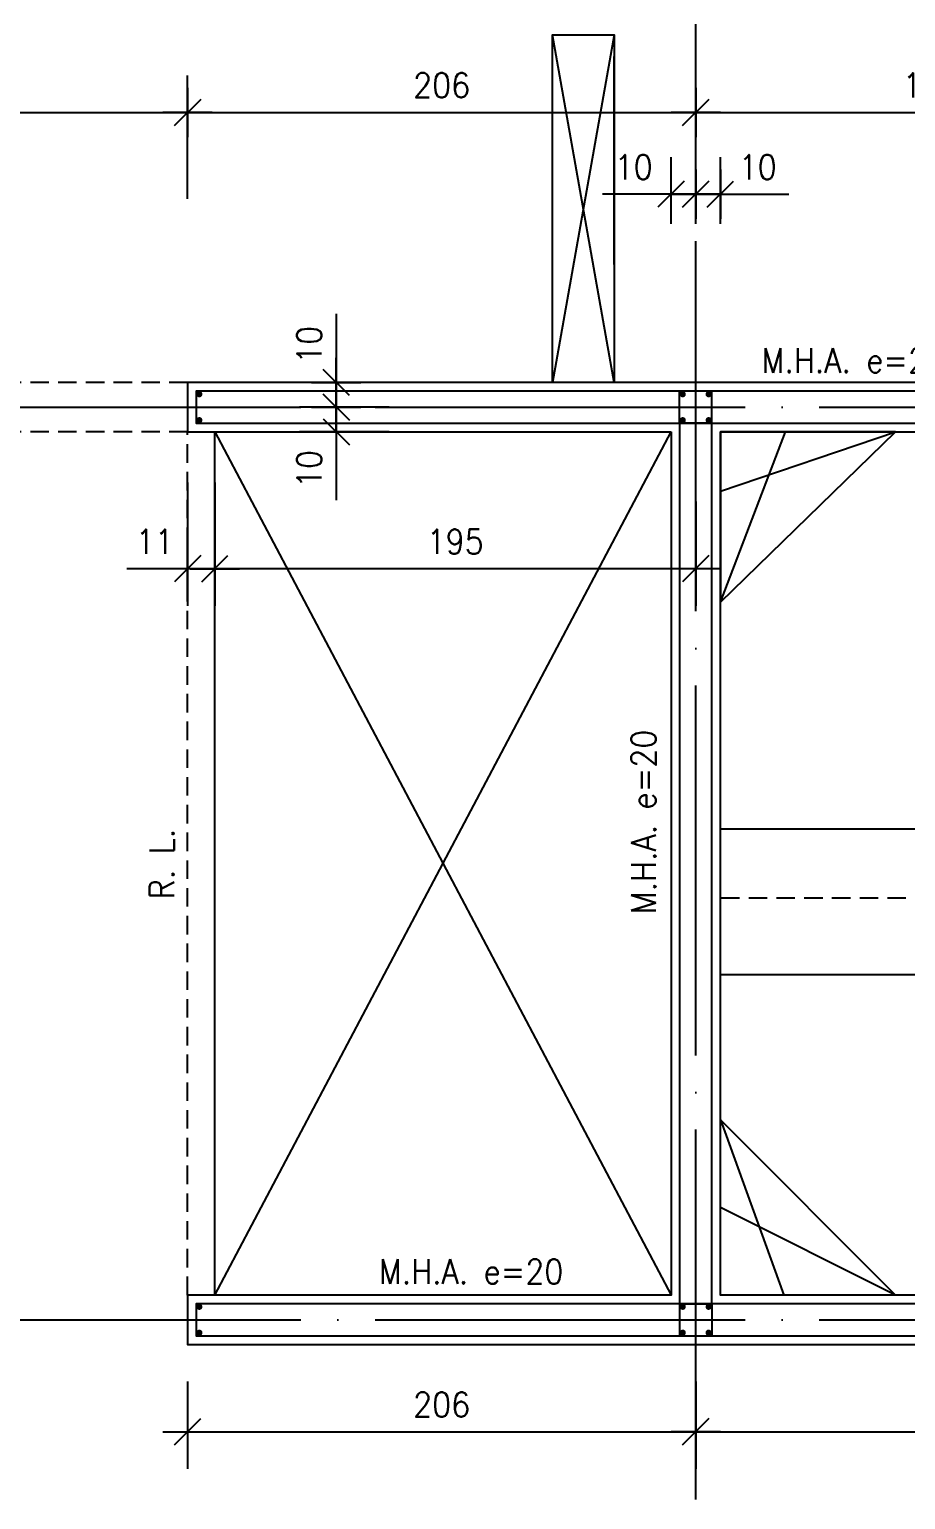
# Model space of a CAD drawing. Extents: x 2783 to 11950, y 3653 to 11429.
# Drawn here: x 5607 to 5963, y 5455 to 6051 of the extents above; entities that cross this region are included whole.
import ezdxf
from ezdxf.enums import TextEntityAlignment as Align

# ---------------------------------------------------------------- set-up
doc = ezdxf.new("R2010")
doc.units = 0
doc.header["$LTSCALE"] = 60
doc.header["$PDMODE"] = 1
doc.linetypes.add('EJES', pattern=[3, 2.5, -0.25, 0, -0.25])
doc.linetypes.add('HIDDEN2', pattern=[0.1875, 0.125, -0.0625])
doc.layers.get('DEFPOINTS').update_dxf_attribs({"linetype": 'CONTINUOUS'})
for name, color, linetype in [('CAJAP', 3, 'HIDDEN2'), ('COTAS', 3, 'CONTINUOUS'), ('CRUCES', 9, 'CONTINUOUS'), ('EJES', 1, 'EJES'), ('MALLA', 1, 'CONTINUOUS'), ('MUROS', 4, 'CONTINUOUS'), ('REFUERZOS', 3, 'HIDDEN2'), ('SHAFT', 1, 'CONTINUOUS'), ('TEXTOS', 2, 'CONTINUOUS'), ('VIGAS', 2, 'CONTINUOUS')]:
    doc.layers.add(name, color=color, linetype=linetype)
doc.styles.add('COTAS', font='romans.shx', dxfattribs={"width": 0.9})
doc.styles.add('ROMANS', font='romans.shx', dxfattribs={"width": 0.9, "height": 10})
doc.dimstyles.new('50', dxfattribs={"dimtxt": 10, "dimasz": 1, "dimexe": 15, "dimexo": 0, "dimgap": 6, "dimtad": 1, "dimdec": 8, "dimdsep": 46, "dimtxsty": 'COTAS', "dimblk": '$COTA$', "dimcen": 0.09, "dimdle": 10, "dimclrd": 256, "dimclre": 256, "dimclrt": 2, "dimadec": 0, "dimazin": 0, "dimtfac": 1, "dimtdec": 8, "dimtmove": 0, "dimatfit": 2, "dimfxl": 35, "dimfxlon": 1, "dimtolj": 1, "dimarcsym": 0})

# ---------------------------------------------------------------- blocks, each defined once
blk = doc.blocks.new('$COTA$')
at = {"layer": 'COTAS'}
for p, q in [((0, -10), (0, 10)), ((10, 0), (-10, 0)), ((5.3, 5.3), (-5.3, -5.3))]:
    blk.add_line(p, q, dxfattribs=at)
blk = doc.blocks.new('*D24')
at = {"layer": 'COTAS', "lineweight": -2, "transparency": 16777216}
for p, q in [((5671.46, 5502.7), (5671.46, 5467.31)), ((5877.46, 5502.7), (5877.46, 5467.31)), ((5672.46, 5482.31), (5876.46, 5482.31))]:
    blk.add_line(p, q, dxfattribs=at)
at = {"layer": 'DEFPOINTS', "color": 0, "transparency": 16777216}
for p in [(5671.46, 5502.7), (5877.46, 5502.7), (5877.46, 5482.31)]:
    blk.add_point(p, dxfattribs=at)
at = {"layer": 'COTAS', "lineweight": -2, "transparency": 16777216, "rotation": 180}
blk.add_blockref('$COTA$', (5671.46, 5482.31), dxfattribs=at)
at = {"layer": 'COTAS', "lineweight": -2, "transparency": 16777216}
blk.add_blockref('$COTA$', (5877.46, 5482.31), dxfattribs=at)
at = {"layer": 'COTAS', "color": 2, "transparency": 16777216, "insert": (5774.46, 5493.31), "char_height": 10, "attachment_point": 5, "style": 'COTAS'}
blk.add_mtext('\\A1;206', dxfattribs=at)
blk = doc.blocks.new('*D28')
at = {"layer": 'COTAS', "lineweight": -2, "transparency": 16777216}
for p, q in [((5877.46, 5502.7), (5877.46, 5467.31)), ((6317.46, 5502.7), (6317.46, 5467.31)), ((5878.46, 5482.31), (6316.46, 5482.31))]:
    blk.add_line(p, q, dxfattribs=at)
at = {"layer": 'DEFPOINTS', "color": 0, "transparency": 16777216}
for p in [(5877.46, 5502.7), (6317.46, 5502.7), (6317.46, 5482.31)]:
    blk.add_point(p, dxfattribs=at)
at = {"layer": 'COTAS', "lineweight": -2, "transparency": 16777216, "rotation": 180}
blk.add_blockref('$COTA$', (5877.46, 5482.31), dxfattribs=at)
at = {"layer": 'COTAS', "lineweight": -2, "transparency": 16777216}
blk.add_blockref('$COTA$', (6317.46, 5482.31), dxfattribs=at)
at = {"layer": 'COTAS', "color": 2, "transparency": 16777216, "insert": (6097.46, 5493.31), "char_height": 10, "attachment_point": 5, "style": 'COTAS'}
blk.add_mtext('\\A1;440', dxfattribs=at)
blk = doc.blocks.new('*D56')
at = {"layer": 'COTAS', "lineweight": -2, "transparency": 16777216}
for p, q in [((5671.46, 5982.23), (5671.46, 6032.23)), ((5877.46, 5982.23), (5877.46, 6032.23)), ((5672.46, 6017.23), (5876.46, 6017.23))]:
    blk.add_line(p, q, dxfattribs=at)
at = {"layer": 'DEFPOINTS', "color": 0, "transparency": 16777216}
for p in [(5877.46, 6017.23), (5671.46, 5974.4), (5877.46, 5974.07)]:
    blk.add_point(p, dxfattribs=at)
at = {"layer": 'COTAS', "lineweight": -2, "transparency": 16777216, "rotation": 180}
blk.add_blockref('$COTA$', (5671.46, 6017.23), dxfattribs=at)
at = {"layer": 'COTAS', "lineweight": -2, "transparency": 16777216}
blk.add_blockref('$COTA$', (5877.46, 6017.23), dxfattribs=at)
at = {"layer": 'COTAS', "color": 2, "transparency": 16777216, "insert": (5774.46, 6028.23), "char_height": 10, "attachment_point": 5, "style": 'COTAS'}
blk.add_mtext('\\A1;206', dxfattribs=at)
blk = doc.blocks.new('*D57')
at = {"layer": 'COTAS', "lineweight": -2, "transparency": 16777216}
for p, q in [((5877.46, 5982.23), (5877.46, 6032.23)), ((6068.46, 5982.23), (6068.46, 6032.23)), ((5878.46, 6017.23), (6067.46, 6017.23))]:
    blk.add_line(p, q, dxfattribs=at)
at = {"layer": 'DEFPOINTS', "color": 0, "transparency": 16777216}
for p in [(6068.46, 6017.23), (5877.46, 5974.07), (6068.46, 5974.4)]:
    blk.add_point(p, dxfattribs=at)
at = {"layer": 'COTAS', "lineweight": -2, "transparency": 16777216, "rotation": 180}
blk.add_blockref('$COTA$', (5877.46, 6017.23), dxfattribs=at)
at = {"layer": 'COTAS', "lineweight": -2, "transparency": 16777216}
blk.add_blockref('$COTA$', (6068.46, 6017.23), dxfattribs=at)
at = {"layer": 'COTAS', "color": 2, "transparency": 16777216, "insert": (5972.96, 6028.23), "char_height": 10, "attachment_point": 5, "style": 'COTAS'}
blk.add_mtext('\\A1;191', dxfattribs=at)
blk = doc.blocks.new('*D110')
at = {"layer": 'COTAS', "lineweight": -2, "transparency": 16777216}
for p, q in [((5867.46, 5972.09), (5867.46, 5999.07)), ((5877.46, 5972.09), (5877.46, 5999.07)), ((5866.46, 5984.07), (5839.66, 5984.07)), ((5877.46, 5984.07), (5867.46, 5984.07)), ((5878.46, 5984.07), (5879.46, 5984.07))]:
    blk.add_line(p, q, dxfattribs=at)
at = {"layer": 'DEFPOINTS', "color": 0, "transparency": 16777216}
for p in [(5877.46, 5984.07), (5867.46, 5972.09), (5877.46, 5972.09)]:
    blk.add_point(p, dxfattribs=at)
at = {"layer": 'COTAS', "lineweight": -2, "transparency": 16777216}
blk.add_blockref('$COTA$', (5867.46, 5984.07), dxfattribs=at)
at = {"layer": 'COTAS', "lineweight": -2, "transparency": 16777216, "rotation": 180}
blk.add_blockref('$COTA$', (5877.46, 5984.07), dxfattribs=at)
at = {"layer": 'COTAS', "color": 2, "transparency": 16777216, "insert": (5852.3, 5995.07), "char_height": 10, "attachment_point": 5, "style": 'COTAS'}
blk.add_mtext('\\A1;10', dxfattribs=at)
blk = doc.blocks.new('*D113')
at = {"layer": 'COTAS', "lineweight": -2, "transparency": 16777216}
for p, q in [((5682.46, 5867.23), (5682.46, 5817.23)), ((5877.46, 5859.46), (5877.46, 5817.23)), ((5876.46, 5832.23), (5683.46, 5832.23))]:
    blk.add_line(p, q, dxfattribs=at)
at = {"layer": 'DEFPOINTS', "color": 0, "transparency": 16777216}
for p in [(5682.46, 5867.23), (5877.46, 5859.46), (5682.46, 5832.23)]:
    blk.add_point(p, dxfattribs=at)
at = {"layer": 'COTAS', "lineweight": -2, "transparency": 16777216, "rotation": 180}
blk.add_blockref('$COTA$', (5682.46, 5832.23), dxfattribs=at)
at = {"layer": 'COTAS', "lineweight": -2, "transparency": 16777216}
blk.add_blockref('$COTA$', (5877.46, 5832.23), dxfattribs=at)
at = {"layer": 'COTAS', "color": 2, "transparency": 16777216, "insert": (5779.96, 5843.23), "char_height": 10, "attachment_point": 5, "style": 'COTAS'}
blk.add_mtext('\\A1;195', dxfattribs=at)
blk = doc.blocks.new('*D114')
at = {"layer": 'COTAS', "lineweight": -2, "transparency": 16777216}
for p, q in [((5671.46, 5867.23), (5671.46, 5817.23)), ((5682.46, 5867.23), (5682.46, 5817.23)), ((5670.46, 5832.23), (5646.74, 5832.23)), ((5682.46, 5832.23), (5671.46, 5832.23)), ((5683.46, 5832.23), (5684.46, 5832.23))]:
    blk.add_line(p, q, dxfattribs=at)
at = {"layer": 'DEFPOINTS', "color": 0, "transparency": 16777216}
for p in [(5671.46, 5884.71), (5682.46, 5867.66), (5671.46, 5832.23)]:
    blk.add_point(p, dxfattribs=at)
at = {"layer": 'COTAS', "lineweight": -2, "transparency": 16777216}
blk.add_blockref('$COTA$', (5671.46, 5832.23), dxfattribs=at)
at = {"layer": 'COTAS', "lineweight": -2, "transparency": 16777216, "rotation": 180}
blk.add_blockref('$COTA$', (5682.46, 5832.23), dxfattribs=at)
at = {"layer": 'COTAS', "color": 2, "transparency": 16777216, "insert": (5658.1, 5843.23), "char_height": 10, "attachment_point": 5, "style": 'COTAS'}
blk.add_mtext('\\A1;11', dxfattribs=at)
blk = doc.blocks.new('*D115')
at = {"layer": 'COTAS', "lineweight": -2, "transparency": 16777216}
for p, q in [((5317.46, 5982.23), (5317.46, 6032.23)), ((5671.46, 5982.23), (5671.46, 6032.23)), ((5318.46, 6017.23), (5670.46, 6017.23))]:
    blk.add_line(p, q, dxfattribs=at)
at = {"layer": 'DEFPOINTS', "color": 0, "transparency": 16777216}
for p in [(5671.46, 6017.23), (5317.46, 5974.4), (5671.46, 5974.4)]:
    blk.add_point(p, dxfattribs=at)
at = {"layer": 'COTAS', "lineweight": -2, "transparency": 16777216, "rotation": 180}
blk.add_blockref('$COTA$', (5317.46, 6017.23), dxfattribs=at)
at = {"layer": 'COTAS', "lineweight": -2, "transparency": 16777216}
blk.add_blockref('$COTA$', (5671.46, 6017.23), dxfattribs=at)
at = {"layer": 'COTAS', "color": 2, "transparency": 16777216, "insert": (5494.46, 6028.23), "char_height": 10, "attachment_point": 5, "style": 'COTAS'}
blk.add_mtext('\\A1;354', dxfattribs=at)
blk = doc.blocks.new('*D161')
at = {"layer": 'COTAS', "lineweight": -2, "transparency": 16777216}
for p, q in [((5877.46, 5972.09), (5877.46, 5999.07)), ((5887.46, 5972.09), (5887.46, 5999.07)), ((5876.46, 5984.07), (5875.46, 5984.07)), ((5877.46, 5984.07), (5887.46, 5984.07)), ((5888.46, 5984.07), (5915.25, 5984.07))]:
    blk.add_line(p, q, dxfattribs=at)
at = {"layer": 'DEFPOINTS', "color": 0, "transparency": 16777216}
for p in [(5877.46, 5984.07), (5877.46, 5972.09), (5887.46, 5972.09)]:
    blk.add_point(p, dxfattribs=at)
at = {"layer": 'COTAS', "lineweight": -2, "transparency": 16777216}
blk.add_blockref('$COTA$', (5877.46, 5984.07), dxfattribs=at)
at = {"layer": 'COTAS', "lineweight": -2, "transparency": 16777216, "rotation": 180}
blk.add_blockref('$COTA$', (5887.46, 5984.07), dxfattribs=at)
at = {"layer": 'COTAS', "color": 2, "transparency": 16777216, "insert": (5902.61, 5995.07), "char_height": 10, "attachment_point": 5, "style": 'COTAS'}
blk.add_mtext('\\A1;10', dxfattribs=at)
blk = doc.blocks.new('*D181')
at = {"layer": 'COTAS', "lineweight": -2, "transparency": 16777216}
for p, q in [((5753.21, 5897.71), (5716.75, 5897.71)), ((5731.75, 5898.71), (5731.75, 5899.71)), ((5731.75, 5897.71), (5731.75, 5887.71)), ((5753.21, 5887.71), (5716.75, 5887.71)), ((5731.75, 5886.71), (5731.75, 5859.96))]:
    blk.add_line(p, q, dxfattribs=at)
at = {"layer": 'DEFPOINTS', "color": 0, "transparency": 16777216}
for p in [(5731.75, 5897.71), (5753.21, 5897.71), (5753.21, 5887.71)]:
    blk.add_point(p, dxfattribs=at)
at = {"layer": 'COTAS', "lineweight": -2, "transparency": 16777216}
for p, rotation in [((5731.75, 5897.71), 270), ((5731.75, 5887.71), 90)]:
    blk.add_blockref('$COTA$', p, dxfattribs=dict(at, rotation=rotation))
at = {"layer": 'COTAS', "color": 2, "transparency": 16777216, "insert": (5720.75, 5872.61), "char_height": 10, "attachment_point": 5, "rotation": 90, "style": 'COTAS'}
blk.add_mtext('\\A1;10', dxfattribs=at)
blk = doc.blocks.new('*D182')
at = {"layer": 'COTAS', "lineweight": -2, "transparency": 16777216}
for p, q in [((5731.75, 5935.63), (5731.75, 5907.71)), ((5754.56, 5907.71), (5716.75, 5907.71)), ((5731.75, 5908.71), (5731.75, 5909.71)), ((5731.75, 5897.71), (5731.75, 5907.71)), ((5731.75, 5897.71), (5731.75, 5907.71)), ((5753.21, 5897.71), (5716.75, 5897.71)), ((5731.75, 5896.71), (5731.75, 5895.71))]:
    blk.add_line(p, q, dxfattribs=at)
at = {"layer": 'DEFPOINTS', "color": 0, "transparency": 16777216}
for p in [(5731.75, 5907.71), (5754.56, 5907.71), (5753.21, 5897.71)]:
    blk.add_point(p, dxfattribs=at)
at = {"layer": 'COTAS', "lineweight": -2, "transparency": 16777216}
for p, rotation in [((5731.75, 5907.71), 270), ((5731.75, 5897.71), 90)]:
    blk.add_blockref('$COTA$', p, dxfattribs=dict(at, rotation=rotation))
at = {"layer": 'COTAS', "color": 2, "transparency": 16777216, "insert": (5720.75, 5922.99), "char_height": 10, "attachment_point": 5, "rotation": 90, "style": 'COTAS'}
blk.add_mtext('\\A1;10', dxfattribs=at)

msp = doc.modelspace()

# ---------------------------------------------------------------- linework, layer by layer
at = {"layer": 'CAJAP'}
msp.add_line((6041.45585631, 5698.70691493), (5887.45585631, 5698.70691493), dxfattribs=at)
at = {"layer": 'CRUCES'}
for p, q in [((5844.45585631, 6048.70691493), (5819.45585631, 5907.70691493)), ((5844.45585631, 5907.70691493), (5819.45585631, 6048.70691493)), ((5682.45585631, 5537.70691493), (5867.45585631, 5887.70691493)), ((5682.45585631, 5887.70691493), (5867.45585631, 5537.70691493)), ((5887.45585631, 5863.62273352), (5958.45585631, 5887.70691493)), ((5887.45585631, 5818.70691493), (5913.86742481, 5887.70691493)), ((5887.45585631, 5608.70691493), (5913.19988549, 5537.70691493)), ((5958.45585631, 5537.70691493), (5887.45585631, 5573.20691493))]:
    msp.add_line(p, q, dxfattribs=at)
at = {"layer": 'EJES'}
for points in [[(5877.45585631, 5454.78368837), (5877.45585631, 6053.0765561)], [(3946.45585631, 5897.70691493), (7047.45585631, 5897.70691493)], [(3946.45585631, 5527.70691493), (7047.45585631, 5527.70691493)]]:
    msp.add_lwpolyline(points, dxfattribs=at)
at = {"layer": 'MALLA'}
for p, q in [((5870.95585631, 5891.20691493), (5870.95585631, 5904.20691493)), ((5883.95585631, 5891.20691493), (5883.95585631, 5904.20691493)), ((5870.95585631, 5891.20691493), (5883.95585631, 5891.20691493)), ((5883.95585631, 5891.20691493), (5870.95585631, 5891.20691493)), ((5870.95585631, 5534.20691493), (5883.95585631, 5534.20691493)), ((5870.95585631, 5534.20691493), (5870.95585631, 5521.20691493)), ((5883.95585631, 5534.20691493), (5870.95585631, 5534.20691493)), ((5883.95585631, 5534.20691493), (5883.95585631, 5521.20691493))]:
    msp.add_line(p, q, dxfattribs=at)
msp.add_lwpolyline([(5870.95585631, 5891.20691493), (5870.95585631, 5534.20691493), (5674.95585631, 5534.20691493), (5674.95585631, 5521.20691493), (6323.95585631, 5521.20691493), (6323.95585631, 5774.20691493), (6310.95585631, 5774.20691493), (6310.95585631, 5534.20691493), (5883.95585631, 5534.20691493), (5883.95585631, 5891.20691493), (6458.95585631, 5891.20691493), (6458.95585631, 5904.20691493), (6074.95585631, 5904.20691493), (6074.95585631, 6425.20691493), (6061.95585631, 6425.20691493), (6061.95585631, 5904.20691493), (5674.95585631, 5904.20691493), (5674.95585631, 5891.20691493)], close=True, dxfattribs=at)
for points in [[(5675.58085631, 5902.95691493, 1.25, 1.25, -1), (5676.83085631, 5902.95691493, 1.25, 1.25, -1)], [(5871.58085631, 5902.95691493, 1.25, 1.25, -1), (5872.83085631, 5902.95691493, 1.25, 1.25, -1)], [(5882.08085631, 5902.95691493, 1.25, 1.25, -1), (5883.33085631, 5902.95691493, 1.25, 1.25, -1)], [(5675.58085631, 5892.45691493, 1.25, 1.25, -1), (5676.83085631, 5892.45691493, 1.25, 1.25, -1)], [(5871.58085631, 5892.45691493, 1.25, 1.25, -1), (5872.83085631, 5892.45691493, 1.25, 1.25, -1)], [(5871.58085631, 5892.45691493, 1.25, 1.25, -1), (5872.83085631, 5892.45691493, 1.25, 1.25, -1)], [(5882.08085631, 5892.45691493, 1.25, 1.25, -1), (5883.33085631, 5892.45691493, 1.25, 1.25, -1)], [(5882.08085631, 5892.45691493, 1.25, 1.25, -1), (5883.33085631, 5892.45691493, 1.25, 1.25, -1)], [(5675.58085631, 5532.95691493, 1.25, 1.25, -1), (5676.83085631, 5532.95691493, 1.25, 1.25, -1)], [(5871.58085631, 5532.95691493, 1.25, 1.25, -1), (5872.83085631, 5532.95691493, 1.25, 1.25, -1)], [(5871.58085631, 5532.95691493, 1.25, 1.25, -1), (5872.83085631, 5532.95691493, 1.25, 1.25, -1)], [(5882.08085631, 5532.95691493, 1.25, 1.25, -1), (5883.33085631, 5532.95691493, 1.25, 1.25, -1)], [(5882.08085631, 5532.95691493, 1.25, 1.25, -1), (5883.33085631, 5532.95691493, 1.25, 1.25, -1)], [(5675.58085631, 5522.45691493, 1.25, 1.25, -1), (5676.83085631, 5522.45691493, 1.25, 1.25, -1)], [(5871.58085631, 5522.45691493, 1.25, 1.25, -1), (5872.83085631, 5522.45691493, 1.25, 1.25, -1)], [(5882.08085631, 5522.45691493, 1.25, 1.25, -1), (5883.33085631, 5522.45691493, 1.25, 1.25, -1)]]:
    msp.add_lwpolyline(points, format="xyseb", close=True, dxfattribs=at)
at = {"layer": 'MUROS'}
msp.add_lwpolyline([(5867.45585631, 5887.70691493), (5867.45585631, 5537.70691493), (5671.45585631, 5537.70691493), (5671.45585631, 5517.70691493), (6327.45585631, 5517.70691493), (6327.45585631, 5777.70691493), (6307.45585631, 5777.70691493), (6307.45585631, 5537.70691493), (5887.45585631, 5537.70691493), (5887.45585631, 5887.70691493), (6462.45585631, 5887.70691493), (6462.45585631, 5907.70691493), (6078.45585631, 5907.70691493), (6078.45585631, 6428.70691493), (6058.45585631, 6428.70691493), (6058.45585631, 5907.70691493), (5671.45585631, 5907.70691493), (5671.45585631, 5887.70691493)], close=True, dxfattribs=at)
at = {"layer": 'REFUERZOS'}
for p, q in [((5671.45585631, 5907.70691493), (5317.45585631, 5907.70691493)), ((5671.45585631, 5887.70691493), (5317.45585631, 5887.70691493)), ((5671.45585631, 5537.70691493), (5671.45585631, 5887.70691493))]:
    msp.add_line(p, q, dxfattribs=at)
at = {"layer": 'SHAFT'}
msp.add_line((5844.45585631, 5955.59239478), (5844.45585631, 6039.84828894), dxfattribs=at)
for points in [[(5844.45585631, 5907.70691493), (5819.45585631, 5907.70691493), (5819.45585631, 6048.70691493), (5844.45585631, 6048.70691493)], [(5887.45585631, 5887.70691493), (5887.45585631, 5818.70691493), (5958.45585631, 5887.70691493)], [(5887.45585631, 5537.70691493), (5887.45585631, 5608.70691493), (5958.45585631, 5537.70691493)]]:
    msp.add_lwpolyline(points, close=True, dxfattribs=at)
at = {"layer": 'VIGAS'}
for p, q in [((5682.45585631, 5537.70691493), (5682.45585631, 5887.70691493)), ((5887.45585631, 5726.70691493), (6041.45585631, 5726.70691493)), ((5887.45585631, 5667.70691493), (6041.45585631, 5667.70691493))]:
    msp.add_line(p, q, dxfattribs=at)

# ---------------------------------------------------------------- texts
at = {"layer": 'TEXTOS', "style": 'ROMANS', "width": 0.9}
for p in [(5941.59252502, 5916.70691493), (5786.42357644, 5547.24799944)]:
    msp.add_text('M.H.A. e=20', height=10, dxfattribs=at).set_placement(p, align=Align.MIDDLE)
for s, p in [('M.H.A. e=20', (5856.35276271, 5729.5437379)), ('R. L.', (5660.9478576, 5712.50937369))]:
    msp.add_text(s, height=10, rotation=90, dxfattribs=at).set_placement(p, align=Align.MIDDLE)

# ---------------------------------------------------------------- dimensions: what is measured, and where the dimension line sits
at = {"layer": 'COTAS'}
for base, p1, p2, picture, middle in [((5671.4558563143, 6017.2344090487), (5317.4558563143, 5974.397539949), (5671.4558563143, 5974.397539949), '*D115', (5494.4558563143, 6028.2344090487)), ((5877.4558563143, 5482.3140779165), (5671.4558563143, 5502.6974964591), (5877.4558563143, 5502.6974964591), '*D24', (5774.4558563143, 5493.3140779165))]:
    dim = msp.add_linear_dim(base=base, p1=p1, p2=p2, dimstyle='50', dxfattribs=at)
    dim.commit()
    dim.dimension.update_dxf_attribs({"geometry": picture, "text_midpoint": middle})
for base, p1, p2, picture, middle in [((5877.4558563143, 6017.2344090487), (5671.4558563143, 5974.397539949), (5877.4558563143, 5974.0705020659), '*D56', (5774.4558563143, 6028.2344090487)), ((6068.4558563143, 6017.2344090487), (5877.4558563143, 5974.0705020659), (6068.4558563143, 5974.397539949), '*D57', (5972.9558563143, 6028.2344090487)), ((6317.4558563143, 5482.3140779165), (5877.4558563143, 5502.6974964591), (6317.4558563143, 5502.6974964591), '*D28', (6097.4558563143, 5493.3140779165))]:
    dim = msp.add_linear_dim(base=base, p1=p1, p2=p2, dimstyle='50', override={"dimtmove": 1}, dxfattribs=at)
    dim.commit()
    dim.dimension.update_dxf_attribs({"geometry": picture, "text_midpoint": middle})
dim = msp.add_linear_dim(base=(5877.4558563143, 5984.0705020659), p1=(5867.4558563143, 5972.0853792356), p2=(5877.4558563143, 5972.0853792356), dimstyle='50', dxfattribs=at)
dim.commit()
dim.dimension.update_dxf_attribs({"geometry": '*D110', "text_midpoint": (5852.3003186051, 5984.0705020659), "dimtype": 160})
for base, p1, p2, angle, picture, middle in [((5877.4558563143, 5984.0705020659), (5887.4558563143, 5972.0853792356), (5877.4558563143, 5972.0853792356), 180, '*D161', (5902.6113940236, 5984.0705020659)), ((5731.7494128792, 5897.7069149326), (5753.2059114208, 5887.7069149326), (5753.2059114208, 5897.7069149326), 90, '*D181', (5731.7494128792, 5872.6074060902))]:
    dim = msp.add_linear_dim(base=base, p1=p1, p2=p2, angle=angle, dimstyle='50', dxfattribs=at)
    dim.commit()
    dim.dimension.update_dxf_attribs({"geometry": picture, "text_midpoint": middle, "dimtype": 160})
dim = msp.add_linear_dim(base=(5731.7494128792, 5907.7069149326), p1=(5753.2059114208, 5897.7069149326), p2=(5754.5636989909, 5907.7069149326), angle=90, dimstyle='50', override={"dimtmove": 1}, dxfattribs=at)
dim.commit()
dim.dimension.update_dxf_attribs({"geometry": '*D182', "text_midpoint": (5731.7494128792, 5922.9858342122), "dimtype": 160})
for base, p1, p2, picture, middle in [((5671.4558563143, 5832.2292924502), (5682.4558563143, 5867.660187978), (5671.4558563143, 5884.7069149326), '*D114', (5658.0987134572, 5843.2292924502)), ((5682.4558563143, 5832.2292924502), (5877.4558563143, 5859.4633918421), (5682.4558563143, 5867.2292924502), '*D113', (5779.9558563143, 5843.2292924502))]:
    dim = msp.add_linear_dim(base=base, p1=p1, p2=p2, angle=180, dimstyle='50', dxfattribs=at)
    dim.commit()
    dim.dimension.update_dxf_attribs({"geometry": picture, "text_midpoint": middle})

doc.saveas('drawing.dxf')
